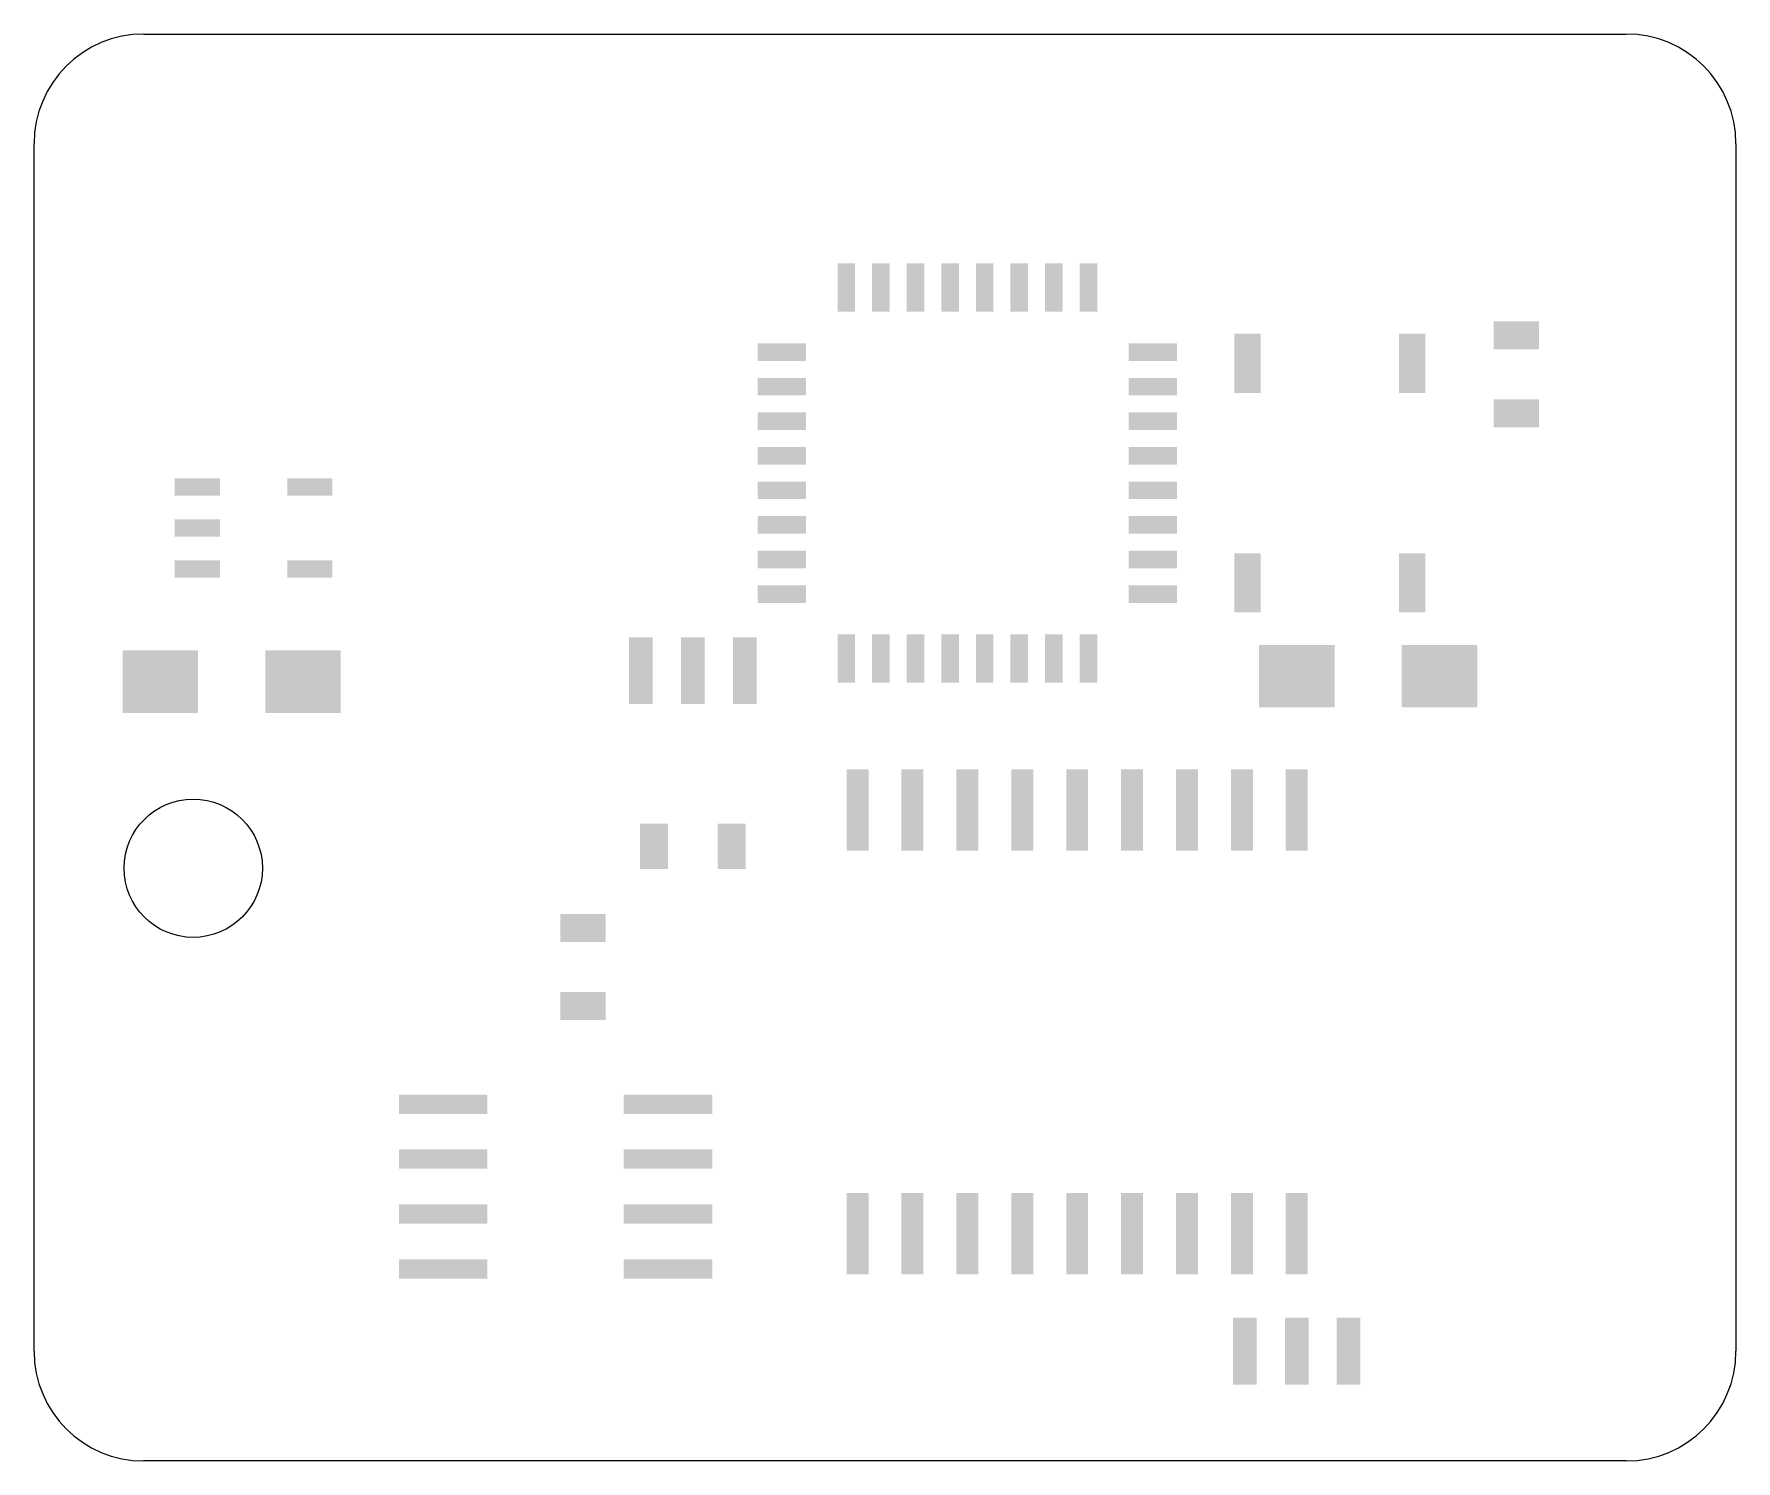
# Model space of a CAD drawing. Extents: x 0 to 1.55, y 0 to 1.3.
import ezdxf

# ---------------------------------------------------------------- set-up
doc = ezdxf.new("R2010")
doc.units = 0
doc.layers.add('20', color=178, linetype='CONTINUOUS')
doc.layers.add('31', color=251, linetype='CONTINUOUS')

# ---------------------------------------------------------------- blocks, each defined once
blk = doc.blocks.new('RECT')
blk.add_solid([(-0.5, -0.5), (0.5, -0.5), (-0.5, 0.5), (0.5, 0.5)])

msp = doc.modelspace()

# ---------------------------------------------------------------- linework, layer by layer
at = {"layer": '20'}
for p, q in [((0.1, 1.3), (1.45, 1.3)), ((0, 0.1), (0, 1.2)), ((1.55, 1.2), (1.55, 0.1)), ((1.45, 0), (0.1, 0))]:
    msp.add_line(p, q, dxfattribs=at)
msp.add_circle((0.145, 0.54), 0.062992, dxfattribs=at)
for centre, start, end in [((0.1, 1.2), 90, 180), ((1.45, 1.2), 0, 90), ((0.1, 0.1), 180, 270), ((1.45, 0.1), 270, 0)]:
    msp.add_arc(centre, 0.1, start, end, dxfattribs=at)

# ---------------------------------------------------------------- block references
at = {"layer": '31'}
for p, xscale, yscale in [((0.739764, 1.069), 0.016, 0.044), ((0.77126, 1.069), 0.016, 0.044), ((0.802756, 1.069), 0.016, 0.044), ((0.834252, 1.069), 0.016, 0.044), ((0.865748, 1.069), 0.016, 0.044), ((0.897244, 1.069), 0.016, 0.044), ((0.92874, 1.069), 0.016, 0.044), ((0.960236, 1.069), 0.016, 0.044), ((1.105, 1), 0.024, 0.054), ((1.255, 1), 0.024, 0.054), ((0.681, 1.010236), 0.044, 0.016), ((1.019, 1.010236), 0.044, 0.016), ((0.681, 0.97874), 0.044, 0.016), ((1.019, 0.97874), 0.044, 0.016), ((0.681, 0.947244), 0.044, 0.016), ((1.019, 0.947244), 0.044, 0.016), ((0.681, 0.915748), 0.044, 0.016), ((1.019, 0.915748), 0.044, 0.016), ((0.681, 0.884252), 0.044, 0.016), ((1.019, 0.884252), 0.044, 0.016), ((0.681, 0.852756), 0.044, 0.016), ((1.019, 0.852756), 0.044, 0.016), ((0.681, 0.82126), 0.044, 0.016), ((1.019, 0.82126), 0.044, 0.016), ((1.105, 0.8), 0.024, 0.054), ((1.255, 0.8), 0.024, 0.054), ((0.681, 0.789764), 0.044, 0.016), ((1.019, 0.789764), 0.044, 0.016), ((0.552756, 0.72), 0.021559, 0.060929), ((0.6, 0.72), 0.021559, 0.060929), ((0.647244, 0.72), 0.021559, 0.060929), ((0.739764, 0.731), 0.016, 0.044), ((0.77126, 0.731), 0.016, 0.044), ((0.802756, 0.731), 0.016, 0.044), ((0.834252, 0.731), 0.016, 0.044), ((0.865748, 0.731), 0.016, 0.044), ((0.897244, 0.731), 0.016, 0.044), ((0.92874, 0.731), 0.016, 0.044), ((0.960236, 0.731), 0.016, 0.044), ((0.75, 0.593), 0.02, 0.074), ((0.8, 0.593), 0.02, 0.074), ((0.85, 0.593), 0.02, 0.074), ((0.9, 0.593), 0.02, 0.074), ((0.95, 0.593), 0.02, 0.074), ((1, 0.593), 0.02, 0.074), ((1.05, 0.593), 0.02, 0.074), ((1.1, 0.593), 0.02, 0.074), ((1.15, 0.593), 0.02, 0.074), ((0.564567, 0.56), 0.025496, 0.041244), ((0.635433, 0.56), 0.025496, 0.041244), ((0.75, 0.207), 0.02, 0.074), ((0.8, 0.207), 0.02, 0.074), ((0.85, 0.207), 0.02, 0.074), ((0.9, 0.207), 0.02, 0.074), ((0.95, 0.207), 0.02, 0.074), ((1, 0.207), 0.02, 0.074), ((1.05, 0.207), 0.02, 0.074), ((1.1, 0.207), 0.02, 0.074), ((1.15, 0.207), 0.02, 0.074), ((1.102756, 0.1), 0.021559, 0.060929), ((1.15, 0.1), 0.021559, 0.060929), ((1.197244, 0.1), 0.021559, 0.060929)]:
    msp.add_blockref('RECT', p, dxfattribs=dict(at, xscale=xscale, yscale=yscale))
for p, xscale, yscale, rotation in [((1.35, 1.025433), 0.025496, 0.041244, 90), ((1.35, 0.954567), 0.025496, 0.041244, 90), ((0.148815, 0.887402), 0.015654, 0.041244, 270), ((0.251185, 0.887402), 0.015654, 0.041244, 270), ((0.148815, 0.85), 0.015654, 0.041244, 270), ((0.148815, 0.812598), 0.015654, 0.041244, 270), ((0.251185, 0.812598), 0.015654, 0.041244, 270), ((0.115039, 0.71), 0.068803, 0.056992, 180), ((0.244961, 0.71), 0.068803, 0.056992, 180), ((1.150039, 0.715), 0.068803, 0.056992, 180), ((1.279961, 0.715), 0.068803, 0.056992, 180), ((0.5, 0.485433), 0.025496, 0.041244, 270), ((0.5, 0.414567), 0.025496, 0.041244, 270), ((0.372638, 0.325), 0.017622, 0.080614, 90), ((0.577362, 0.325), 0.017622, 0.080614, 90), ((0.372638, 0.275), 0.017622, 0.080614, 90), ((0.577362, 0.275), 0.017622, 0.080614, 90), ((0.372638, 0.225), 0.017622, 0.080614, 90), ((0.577362, 0.225), 0.017622, 0.080614, 90), ((0.372638, 0.175), 0.017622, 0.080614, 90), ((0.577362, 0.175), 0.017622, 0.080614, 90)]:
    msp.add_blockref('RECT', p, dxfattribs=dict(at, xscale=xscale, yscale=yscale, rotation=rotation))

doc.saveas('drawing.dxf')
